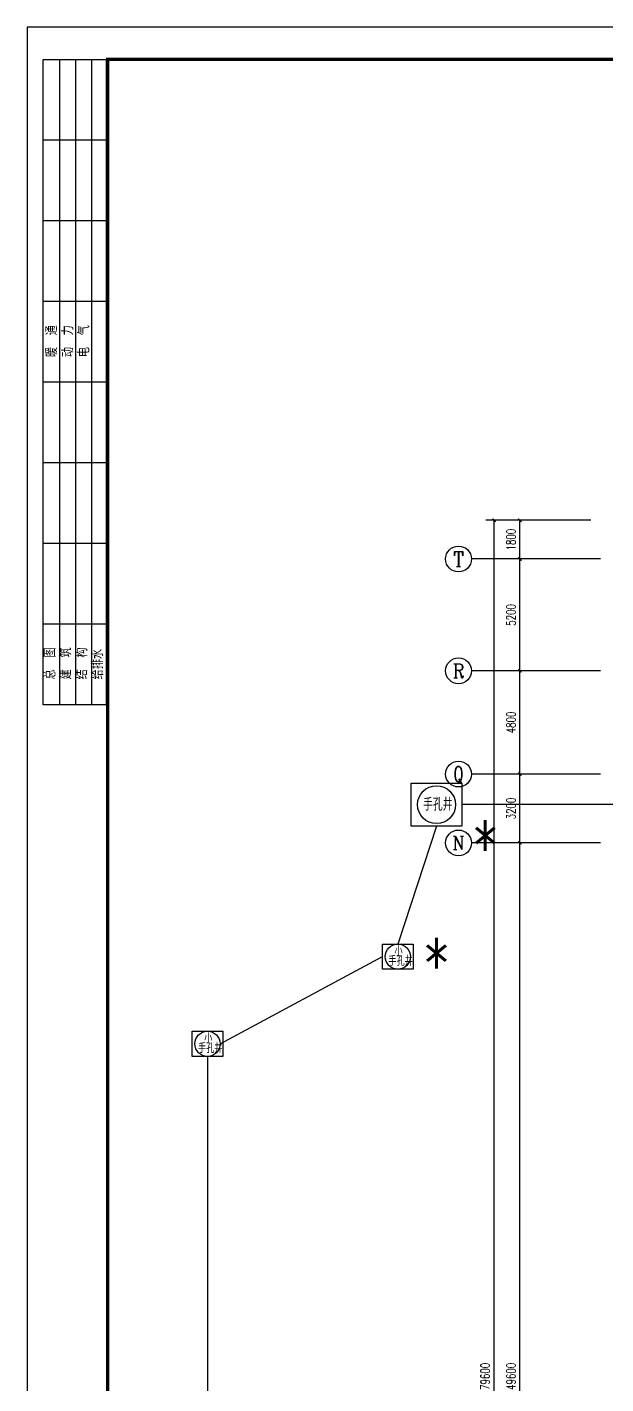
# Model space of a CAD drawing. Extents: x 1725663 to 4653551, y -550461 to 248782.
# Drawn here: x 2257784 to 2284693, y -68337 to -5262 of the extents above; entities that cross this region are included whole.
import ezdxf
from ezdxf.enums import TextEntityAlignment as Align

# ---------------------------------------------------------------- set-up
doc = ezdxf.new("R2010")
doc.units = 0
doc.header["$LTSCALE"] = 1000
for name, color, linetype in [('0-底图', 7, 'Continuous'), ('AXIS', 3, 'Continuous'), ('AXIS_TEXT', 7, 'Continuous'), ('BTTK', 7, 'Continuous'), ('D', 7, 'Continuous'), ('PUB_TITLE', 4, 'Continuous'), ('WIRE-照明', 6, 'Continuous')]:
    doc.layers.add(name, color=color, linetype=linetype)
doc.styles.add('_TCH_AXIS', font='COMPLEX', dxfattribs={"bigfont": 'GBCBIG'})
doc.styles.add('_TEL_DIM', font='SIMPLEX', dxfattribs={"width": 0.8, "height": 3.5, "bigfont": 'HZTXT'})
doc.styles.add('A_DIM_T3', font='SIMPLEX', dxfattribs={"width": 0.7, "bigfont": 'HZ'})
doc.styles.add('COMPLEX', font='COMPLEX')
doc.styles.add('HZ(TK)', font='geniso.shx', dxfattribs={"width": 0.9, "bigfont": 'hztxt.shx'})
doc.styles.add('中西文等高字体', font='tssdeng.shx', dxfattribs={"width": 0.8, "bigfont": 'tssdchn.shx'})
doc.dimstyles.new('_TCH_ARCH&&150', dxfattribs={"dimtxt": 420, "dimasz": 150, "dimexe": 375, "dimexo": 450, "dimgap": 202.5, "dimtad": 1, "dimdec": 0, "dimzin": 0, "dimdsep": 46, "dimtxsty": 'A_DIM_T3', "dimblk": 'ARCHTICK', "dimcen": 0.09, "dimclrt": 7, "dimazin": 2, "dimtfac": 1, "dimtdec": 0, "dimtix": 1, "dimtmove": 2, "dimatfit": 3, "dimfxl": 150, "dimtolj": 1, "dimtzin": 0, "dimarcsym": 0})

# ---------------------------------------------------------------- blocks, each defined once
blk = doc.blocks.new('vhtemplate_2020年新竖式图框_A0')
at = {"layer": 'PUB_TITLE'}
for p, q in [((5, 631), (5, 831)), ((5, 831), (25, 831)), ((10, 831), (10, 631)), ((15, 831), (15, 631)), ((20, 831), (20, 631)), ((24.5, 831), (24.5, 631)), ((25, 831), (25, 631)), ((25, 806), (5, 806)), ((25, 781), (5, 781)), ((25, 756), (5, 756)), ((25, 731), (5, 731)), ((25, 706), (5, 706)), ((25, 681), (5, 681)), ((25, 656), (5, 656)), ((25, 631), (5, 631))]:
    blk.add_line(p, q, dxfattribs=at)
at = {"layer": 'PUB_TITLE', "color": 7}
blk.add_lwpolyline([(0, 0), (1189, 0), (1189, 841), (0, 841)], close=True, dxfattribs=at)
at = {"layer": 'PUB_TITLE', "const_width": 1}
blk.add_lwpolyline([(25, 10), (1179, 10), (1179, 831), (25, 831)], close=True, dxfattribs=at)
at = {"layer": 'BTTK', "color": 4, "style": 'HZ(TK)', "width": 0.9}
for tag, p in [('合作单位', (1144, 743.5)), ('建设单位', (1144, 209.5)), ('工程名称', (1144, 176.5)), ('子项名称', (1154, 160)), ('图纸名称', (1144, 141))]:
    blk.add_attdef(tag, text='', height=3.5, dxfattribs=at).set_placement(p, align=Align.MIDDLE_CENTER)
for tag, p in [('注册证书号', (1156.5, 309.01)), ('注册印章号', (1156.5, 301.01)), ('设计号', (1154, 193)), ('图别', (1137.75, 34)), ('图号', (1170.25, 34)), ('版本号', (1137.75, 26)), ('日期', (1170.25, 26))]:
    blk.add_attdef(tag, text='', height=3.5, dxfattribs=at).set_placement(p, align=Align.MIDDLE)
at = {"layer": 'PUB_TITLE', "style": 'HZ(TK)', "width": 0.9}
for s, p in [('暖  通', (9.32, 738.72)), ('电  气', (19.32, 738.72)), ('动  力', (14.32, 738.72)), ('总  图', (8.82, 638.84)), ('建  筑', (13.7, 638.84)), ('结  构', (18.7, 638.84)), ('给排水', (23.57, 638.84))]:
    blk.add_text(s, height=3.5, rotation=90, dxfattribs=at).set_placement(p)
blk = doc.blocks.new('A$C74FB5005')
at = {"layer": 'WIRE-照明'}
blk.add_lwpolyline([(0, 1167), (1417, 1167), (1417, 0), (0, 0)], close=True, dxfattribs=at)
blk.add_circle((708, 583), 583, dxfattribs=at)
at = {"layer": 'BTTK', "style": '中西文等高字体', "width": 0.7}
for s, height, p in [('小', 417, (552, 618)), ('手孔井', 416.7, (267, 158))]:
    blk.add_text(s, height=height, dxfattribs=at).set_placement(p)
blk = doc.blocks.new('jhgj')
at = {"layer": 'WIRE-照明'}
for p, q in [((2572962, -38346), (2558537, -38346)), ((2557361, -39346), (2555560, -44826)), ((2547295, -49463), (2554852, -45410)), ((2546712, -50047), (2546712, -79603))]:
    blk.add_line(p, q, dxfattribs=at)
blk.add_lwpolyline([(2556184, -37346), (2558537, -37346), (2558537, -39346), (2556184, -39346)], close=True, dxfattribs=at)
blk.add_circle((2557361, -38346), 882, dxfattribs=at)
for p in [(2554852, -45993), (2546003, -50047)]:
    blk.add_blockref('A$C74FB5005', p, dxfattribs=at)
at = {"layer": 'BTTK', "style": '中西文等高字体', "width": 0.7}
blk.add_text('手孔井', height=588.3, dxfattribs=at).set_placement((2556738, -38626))
at = {"layer": 'D', "style": '_TEL_DIM', "width": 0.8}
for p in [(2558939, -41562), (2556671, -47042)]:
    blk.add_text('*', height=2500, dxfattribs=at).set_placement(p)
blk = doc.blocks.new('_ArchTick')
at = {"color": 0, "linetype": 'ByBlock', "const_width": 0.4}
blk.add_lwpolyline([(-0.5, -0.5), (0.5, 0.5)], dxfattribs=at)
blk = doc.blocks.new('*D681')
at = {"layer": 'AXIS', "color": 0, "lineweight": -2, "transparency": 16777216}
for p, q in [((1494857, 52945), (1489982, 52945)), ((1490357, -26655), (1490357, 52945)), ((1494857, -26655), (1489982, -26655))]:
    blk.add_line(p, q, dxfattribs=at)
at = {"layer": 'Defpoints', "color": 0, "transparency": 16777216}
for p in [(1490357, 52945), (1495307, 52945), (1495307, -26655)]:
    blk.add_point(p, dxfattribs=at)
at = {"layer": 'AXIS', "color": 0, "lineweight": -2, "transparency": 16777216, "xscale": 150, "yscale": 150, "zscale": 150}
for p, rotation in [((1490357, 52945), 90), ((1490357, -26655), 270)]:
    blk.add_blockref('_ArchTick', p, dxfattribs=dict(at, rotation=rotation))
at = {"layer": 'AXIS', "color": 7, "transparency": 16777216, "insert": (1489944, 13145), "char_height": 420, "attachment_point": 5, "rotation": 90, "style": 'A_DIM_T3'}
blk.add_mtext('\\A1;79600', dxfattribs=at)
blk = doc.blocks.new('*D686')
at = {"layer": 'AXIS', "color": 0, "lineweight": -2, "transparency": 16777216}
for p, q in [((1494857, 37945), (1491182, 37945)), ((1491557, -11655), (1491557, 37945)), ((1494857, -11655), (1491182, -11655))]:
    blk.add_line(p, q, dxfattribs=at)
at = {"layer": 'Defpoints', "color": 0, "transparency": 16777216}
for p in [(1491557, 37945), (1495307, 37945), (1495307, -11655)]:
    blk.add_point(p, dxfattribs=at)
at = {"layer": 'AXIS', "color": 0, "lineweight": -2, "transparency": 16777216, "xscale": 150, "yscale": 150, "zscale": 150}
for p, rotation in [((1491557, 37945), 90), ((1491557, -11655), 270)]:
    blk.add_blockref('_ArchTick', p, dxfattribs=dict(at, rotation=rotation))
at = {"layer": 'AXIS', "color": 7, "transparency": 16777216, "insert": (1491144, 13145), "char_height": 420, "attachment_point": 5, "rotation": 90, "style": 'A_DIM_T3'}
blk.add_mtext('\\A1;49600', dxfattribs=at)
blk = doc.blocks.new('*D687')
at = {"layer": 'AXIS', "color": 0, "lineweight": -2, "transparency": 16777216}
for p, q in [((1494857, 41145), (1491182, 41145)), ((1491557, 37945), (1491557, 41145)), ((1494857, 37945), (1491182, 37945))]:
    blk.add_line(p, q, dxfattribs=at)
at = {"layer": 'Defpoints', "color": 0, "transparency": 16777216}
for p in [(1491557, 41145), (1495307, 41145), (1495307, 37945)]:
    blk.add_point(p, dxfattribs=at)
at = {"layer": 'AXIS', "color": 0, "lineweight": -2, "transparency": 16777216, "xscale": 150, "yscale": 150, "zscale": 150}
for p, rotation in [((1491557, 41145), 90), ((1491557, 37945), 270)]:
    blk.add_blockref('_ArchTick', p, dxfattribs=dict(at, rotation=rotation))
at = {"layer": 'AXIS', "color": 7, "transparency": 16777216, "insert": (1491144, 39545), "char_height": 420, "attachment_point": 5, "rotation": 90, "style": 'A_DIM_T3'}
blk.add_mtext('\\A1;3200', dxfattribs=at)
blk = doc.blocks.new('*D688')
at = {"layer": 'AXIS', "color": 0, "lineweight": -2, "transparency": 16777216}
for p, q in [((1494857, 45945), (1491182, 45945)), ((1491557, 41145), (1491557, 45945)), ((1494857, 41145), (1491182, 41145))]:
    blk.add_line(p, q, dxfattribs=at)
at = {"layer": 'Defpoints', "color": 0, "transparency": 16777216}
for p in [(1491557, 45945), (1495307, 45945), (1495307, 41145)]:
    blk.add_point(p, dxfattribs=at)
at = {"layer": 'AXIS', "color": 0, "lineweight": -2, "transparency": 16777216, "xscale": 150, "yscale": 150, "zscale": 150}
for p, rotation in [((1491557, 45945), 90), ((1491557, 41145), 270)]:
    blk.add_blockref('_ArchTick', p, dxfattribs=dict(at, rotation=rotation))
at = {"layer": 'AXIS', "color": 7, "transparency": 16777216, "insert": (1491144, 43545), "char_height": 420, "attachment_point": 5, "rotation": 90, "style": 'A_DIM_T3'}
blk.add_mtext('\\A1;4800', dxfattribs=at)
blk = doc.blocks.new('*D689')
at = {"layer": 'AXIS', "color": 0, "lineweight": -2, "transparency": 16777216}
for p, q in [((1494857, 51145), (1491182, 51145)), ((1491557, 45945), (1491557, 51145)), ((1494857, 45945), (1491182, 45945))]:
    blk.add_line(p, q, dxfattribs=at)
at = {"layer": 'Defpoints', "color": 0, "transparency": 16777216}
for p in [(1491557, 51145), (1495307, 51145), (1495307, 45945)]:
    blk.add_point(p, dxfattribs=at)
at = {"layer": 'AXIS', "color": 0, "lineweight": -2, "transparency": 16777216, "xscale": 150, "yscale": 150, "zscale": 150}
for p, rotation in [((1491557, 51145), 90), ((1491557, 45945), 270)]:
    blk.add_blockref('_ArchTick', p, dxfattribs=dict(at, rotation=rotation))
at = {"layer": 'AXIS', "color": 7, "transparency": 16777216, "insert": (1491144, 48545), "char_height": 420, "attachment_point": 5, "rotation": 90, "style": 'A_DIM_T3'}
blk.add_mtext('\\A1;5200', dxfattribs=at)
blk = doc.blocks.new('*D690')
at = {"layer": 'AXIS', "color": 0, "lineweight": -2, "transparency": 16777216}
for p, q in [((1494857, 52945), (1491182, 52945)), ((1491557, 51145), (1491557, 52945)), ((1494857, 51145), (1491182, 51145))]:
    blk.add_line(p, q, dxfattribs=at)
at = {"layer": 'Defpoints', "color": 0, "transparency": 16777216}
for p in [(1491557, 52945), (1495307, 52945), (1495307, 51145)]:
    blk.add_point(p, dxfattribs=at)
at = {"layer": 'AXIS', "color": 0, "lineweight": -2, "transparency": 16777216, "xscale": 150, "yscale": 150, "zscale": 150}
for p, rotation in [((1491557, 52945), 90), ((1491557, 51145), 270)]:
    blk.add_blockref('_ArchTick', p, dxfattribs=dict(at, rotation=rotation))
at = {"layer": 'AXIS', "color": 7, "transparency": 16777216, "insert": (1491144, 52045), "char_height": 420, "attachment_point": 5, "rotation": 90, "style": 'A_DIM_T3'}
blk.add_mtext('\\A1;1800', dxfattribs=at)
blk = doc.blocks.new('_AXISO')
blk.add_circle((0, 0), 0.5)
at = {"layer": 'AXIS_TEXT', "style": 'COMPLEX', "width": 1.041667}
blk.add_attdef('A', text='', height=0.56, dxfattribs=at).set_placement((-0.25, -0.28), (0.25, -0.28), align=Align.FIT)
blk = doc.blocks.new('ghj')
at = {"layer": 'AXIS'}
for p, q in [((1495307, 51145.3), (1489307, 51145.3)), ((1495307, 45945.3), (1489307, 45945.3)), ((1495307, 41145.3), (1489307, 41145.3)), ((1495307, 37945.3), (1489307, 37945.3))]:
    blk.add_line(p, q, dxfattribs=at)
ref = blk.add_blockref('_AXISO', (1488707, 51145.3), dxfattribs=dict(at, xscale=1200, yscale=1200, zscale=1200))
ref.add_attrib('A', 'T', dxfattribs={"layer": 'AXIS_TEXT', "height": 683.5, "style": '_TCH_AXIS'}).set_placement((1488462.9, 50803.5), (1488951.1, 50803.5), align=Align.FIT)
ref = blk.add_blockref('_AXISO', (1488707, 45945.3), dxfattribs=dict(at, xscale=1200, yscale=1200, zscale=1200))
ref.add_attrib('A', 'R', dxfattribs={"layer": 'AXIS_TEXT', "height": 637.8, "style": '_TCH_AXIS'}).set_placement((1488433.7, 45626.4), (1488980.3, 45626.4), align=Align.FIT)
ref = blk.add_blockref('_AXISO', (1488707, 41145.3), dxfattribs=dict(at, xscale=1200, yscale=1200, zscale=1200))
ref.add_attrib('A', 'Q', dxfattribs={"layer": 'AXIS_TEXT', "height": 715.4, "style": '_TCH_AXIS', "width": 0.807692}).set_placement((1488486.9, 40787.6), (1488927.1, 40787.6), align=Align.FIT)
ref = blk.add_blockref('_AXISO', (1488707, 37945.3), dxfattribs=dict(at, xscale=1200, yscale=1200, zscale=1200))
ref.add_attrib('A', 'N', dxfattribs={"layer": 'AXIS_TEXT', "height": 622.9, "style": '_TCH_AXIS'}).set_placement((1488425.2, 37633.8), (1488988.8, 37633.8), align=Align.FIT)
for p1, p2, distance, picture, middle in [((1495307, -26654.7), (1495307, 52945.3), 4950, '*D681', (1489944.5, 13145.3)), ((1495307, 51145.3), (1495307, 52945.3), 3750, '*D690', (1491144.5, 52045.3)), ((1495307, 45945.3), (1495307, 51145.3), 3750, '*D689', (1491144.5, 48545.3)), ((1495307, 41145.3), (1495307, 45945.3), 3750, '*D688', (1491144.5, 43545.3)), ((1495307, 37945.3), (1495307, 41145.3), 3750, '*D687', (1491144.5, 39545.3)), ((1495307, -11654.7), (1495307, 37945.3), 3750, '*D686', (1491144.5, 13145.3))]:
    dim = blk.add_aligned_dim(p1=p1, p2=p2, distance=distance, dimstyle='_TCH_ARCH&&150', dxfattribs=at)
    dim.commit()
    dim.dimension.update_dxf_attribs({"geometry": picture, "text_midpoint": middle})

msp = doc.modelspace()

# ---------------------------------------------------------------- block references
at = {"layer": '0-底图', "xscale": 150, "yscale": 150, "zscale": 150}
msp.add_blockref('vhtemplate_2020年新竖式图框_A0', (2257784, -131412), dxfattribs=at)
at = {"layer": '0-底图'}
for name, p in [('ghj', (789136, -81133)), ('jhgj', (-280540, -3063))]:
    msp.add_blockref(name, p, dxfattribs=at)

doc.saveas('drawing.dxf')
